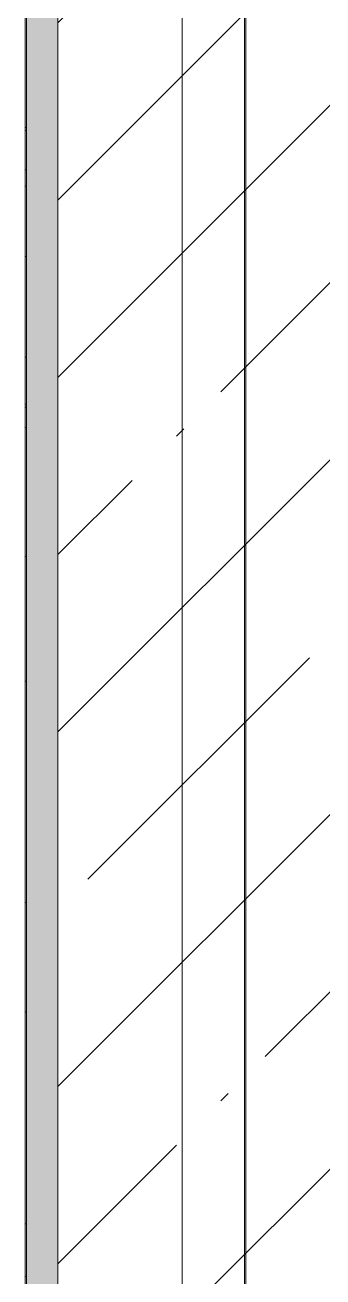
# Model space of a CAD drawing. Header units: millimetres. Extents: x -249154 to 415037, y -45458 to 354837.
# Drawn here: x 107174 to 107365, y 3543 to 4348 of the extents above; entities that cross this region are included whole.
import ezdxf

# ---------------------------------------------------------------- set-up
doc = ezdxf.new("R2010")
doc.units = ezdxf.units.MM
for name, color, linetype, lineweight in [('A-FLOR', 7, 'Continuous', 9), ('A-GENM-3', 7, 'Continuous', 5), ('I-WALL', 7, 'Continuous', 5), ('Оси', 7, 'Continuous', 9)]:
    doc.layers.add(name, color=color, linetype=linetype, lineweight=lineweight)
doc.layers.add('A-WALL-1', color=9, linetype='Continuous', lineweight=5, true_color=0x808080)
doc.layers.add('A-WALL-FNSH-1', color=9, linetype='Continuous', lineweight=5, true_color=0x808080)

# ---------------------------------------------------------------- blocks, each defined once
blk = doc.blocks.new('Рисунок_горы - Рисунок_горы-31934381-Объем проектирования 1 этажа')
at = {"layer": 'A-GENM-3'}
for p, q in [((107109, 5509.4), (107109, 170.32)), ((107109, 4354.2), (107109, 4586.33)), ((107109, 4374.38), (107109, 4383.97)), ((107109, 4308.34), (107109, 4334.57)), ((107109, 4299.36), (107109, 4310.12)), ((107109, 4295.97), (107109, 4299.36)), ((107109, 3683.26), (107109, 4294.17)), ((107109, 4258.72), (107109, 4082.77)), ((107109, 3759.7), (107109, 3739.89)), ((107109, 3739.89), (107109, 3702.62)), ((107109, 3402.62), (107109, 3715.14)), ((107109, 3715.14), (107109, 3402.62))]:
    blk.add_line(p, q, dxfattribs=at)
for points in [[(107109, 4480.93), (107109, 4572.59), (107109, 4516.7), (107109, 4440.65)], [(107109, 4419.54), (107109, 4434.62), (107109, 4456.11), (107109, 4480.93)], [(107109, 4422.9), (107109, 4416.56), (107109, 4332.26), (107109, 4267.62)], [(107109, 4407.66), (107109, 4390.03), (107109, 4344.34), (107109, 4292.05)], [(107109, 4388.72), (107109, 4383.53), (107109, 4378.67), (107109, 4374.38)], [(107109, 4317.17), (107109, 4357.94), (107109, 4365.35), (107109, 4387.85)], [(107109, 4353.46), (107109, 4353.7), (107109, 4353.95), (107109, 4354.2)], [(107109, 4353.25), (107109, 4353.32), (107109, 4353.39), (107109, 4353.46)], [(107109, 4353.21), (107109, 4353.22), (107109, 4353.24), (107109, 4353.25)], [(107109, 4353.17), (107109, 4353.18), (107109, 4353.2), (107109, 4353.21)], [(107109, 4353.14), (107109, 4353.15), (107109, 4353.16), (107109, 4353.17)], [(107109, 4353.1), (107109, 4353.11), (107109, 4353.12), (107109, 4353.14)], [(107109, 4348.55), (107109, 4349.65), (107109, 4351.1), (107109, 4353.1)], [(107109, 4350.06), (107109, 4336.23), (107109, 4297.2), (107109, 4243.36)], [(107109, 4348.44), (107109, 4348.48), (107109, 4348.51), (107109, 4348.55)], [(107109, 4348.43), (107109, 4348.43), (107109, 4348.44), (107109, 4348.44)], [(107109, 4348.4), (107109, 4348.41), (107109, 4348.42), (107109, 4348.43)], [(107109, 4348.37), (107109, 4348.38), (107109, 4348.39), (107109, 4348.4)], [(107109, 4348.36), (107109, 4348.36), (107109, 4348.37), (107109, 4348.37)], [(107109, 4346.64), (107109, 4347.11), (107109, 4347.66), (107109, 4348.36)], [(107109, 4346.57), (107109, 4346.6), (107109, 4346.62), (107109, 4346.64)], [(107109, 4346.56), (107109, 4346.56), (107109, 4346.57), (107109, 4346.57)], [(107109, 4346.54), (107109, 4346.55), (107109, 4346.55), (107109, 4346.56)], [(107109, 4346.53), (107109, 4346.54), (107109, 4346.54), (107109, 4346.54)], [(107109, 4346.52), (107109, 4346.52), (107109, 4346.53), (107109, 4346.53)], [(107109, 4346.35), (107109, 4346.4), (107109, 4346.46), (107109, 4346.52)], [(107109, 4330.07), (107109, 4333.91), (107109, 4326.6), (107109, 4344.44)], [(107109, 4284.33), (107109, 4313.83), (107109, 4319.71), (107109, 4338.07)], [(107109, 4330.6), (107109, 4330.45), (107109, 4330.27), (107109, 4330.07)], [(107109, 4284.92), (107109, 4299.24), (107109, 4315.73), (107109, 4330.07)], [(107109, 4232.65), (107109, 4253.88), (107109, 4283.36), (107109, 4317.17)], [(107109, 4232.65), (107109, 4248.55), (107109, 4266.48), (107109, 4284.33)], [(107109, 4185.1), (107109, 4203.65), (107109, 4225.56), (107109, 4253.97)], [(107109, 4232.65), (107109, 4212.79), (107109, 4192.34), (107109, 4183.14)], [(107109, 4193.45), (107109, 4203.12), (107109, 4216.88), (107109, 4232.65)], [(107109, 4232.65), (107109, 4223.77), (107109, 4216.71), (107109, 4211.33)], [(107109, 4215.86), (107109, 4220.64), (107109, 4226.27), (107109, 4232.65)], [(107109, 4109.13), (107109, 4188.89), (107109, 4152.73), (107109, 4076.08)], [(107109, 4181.74), (107109, 4181.78), (107109, 4181.82), (107109, 4181.85)], [(107109, 4055.76), (107109, 4068.41), (107109, 4086.58), (107109, 4109.13)], [(107109, 4079.1), (107109, 4063.88), (107109, 4046.38), (107109, 4024.91)], [(107109, 3775.02), (107109, 3972.84), (107109, 3938.58), (107109, 4024.91)], [(107109, 3859.39), (107109, 3858.24), (107109, 3856.85), (107109, 3855.22)], [(107109, 3850.5), (107109, 3842.29), (107109, 3830.71), (107109, 3817.83)], [(107109, 3817.83), (107109, 3817.83), (107109, 3817.83), (107109, 3817.82)], [(107109, 3817.82), (107109, 3792.31), (107109, 3761.65), (107109, 3741.72)], [(107109, 3746.16), (107109, 3755.19), (107109, 3773.97), (107109, 3783.89)], [(107109, 3741.72), (107109, 3742.54), (107109, 3744.09), (107109, 3746.16)], [(107109, 3685.8), (107109, 3685.07), (107109, 3684.24), (107109, 3683.26)]]:
    blk.add_open_spline(points, degree=3, dxfattribs=at)
for points, knots in [([(107109, 4440.65), (107109, 4440.65), (107109, 4428.55), (107109, 4419.19), (107109, 4412.28)], [0.33333333, 0.33333333, 0.33333333, 0.33333333, 0.33333334, 0.43094988, 0.43094988, 0.43094988, 0.43094988]), ([(107109, 4383.97), (107109, 4383.97), (107109, 4409.03), (107109, 4420.78), (107109, 4422.92)], [0.059701493, 0.059701493, 0.059701493, 0.059701493, 0.059701503, 0.063242757, 0.063242757, 0.063242757, 0.063242757]), ([(107109, 4387.85), (107109, 4387.85), (107109, 4397.73), (107109, 4404.73), (107109, 4409.2)], [0.25, 0.25, 0.25, 0.25, 0.25000001, 0.28568067, 0.28568067, 0.28568067, 0.28568067]), ([(107109, 4355.81), (107109, 4355.81), (107109, 4362.92), (107109, 4368.35), (107109, 4374.38)], [0.02985075, 0.02985075, 0.02985075, 0.02985075, 0.02985076, 0.04477612, 0.04477612, 0.04477612, 0.04477612]), ([(107109, 4374.38), (107109, 4374.38), (107109, 4368.35), (107109, 4362.92), (107109, 4355.81)], [0.589928058, 0.589928058, 0.589928058, 0.589928058, 0.589928068, 0.597122302, 0.597122302, 0.597122302, 0.597122302]), ([(107109, 4344.44), (107109, 4344.44), (107109, 4347.62), (107109, 4352.12), (107109, 4355.81)], [0.01492537, 0.01492537, 0.01492537, 0.01492537, 0.01492538, 0.02985075, 0.02985075, 0.02985075, 0.02985075]), ([(107109, 4355.81), (107109, 4355.81), (107109, 4352.12), (107109, 4347.62), (107109, 4344.44)], [0.597122302, 0.597122302, 0.597122302, 0.597122302, 0.597122312, 0.604316547, 0.604316547, 0.604316547, 0.604316547]), ([(107109, 4338.07), (107109, 4338.07), (107109, 4343.65), (107109, 4347.83), (107109, 4350.7)], [0.2, 0.2, 0.2, 0.2, 0.20000001, 0.22434851, 0.22434851, 0.22434851, 0.22434851]), ([(107109, 4344.44), (107109, 4344.44), (107109, 4336.61), (107109, 4333.62), (107109, 4332.42)], [0.604316547, 0.604316547, 0.604316547, 0.604316547, 0.604316557, 0.607476181, 0.607476181, 0.607476181, 0.607476181]), ([(107109, 4310.12), (107109, 4310.12), (107109, 4334.92), (107109, 4340.79), (107109, 4343.57)], [0.223880597, 0.223880597, 0.223880597, 0.223880597, 0.223880607, 0.231873785, 0.231873785, 0.231873785, 0.231873785]), ([(107109, 4330.07), (107109, 4330.07), (107109, 4309.66), (107109, 4273.51), (107109, 4253.97)], [0.18181818, 0.18181818, 0.18181818, 0.18181818, 0.18181819, 0.27272727, 0.27272727, 0.27272727, 0.27272727]), ([(107109, 4253.97), (107109, 4253.97), (107109, 4273.51), (107109, 4309.66), (107109, 4330.07)], [0.97014925, 0.97014925, 0.97014925, 0.97014925, 0.97014926, 1, 1, 1, 1]), ([(107109, 4330.07), (107109, 4330.07), (107109, 4315.73), (107109, 4299.24), (107109, 4284.92)], [0.611510791, 0.611510791, 0.611510791, 0.611510791, 0.611510801, 0.617072383, 0.617072383, 0.617072383, 0.617072383]), ([(107109, 4267.62), (107109, 4267.62), (107109, 4277.16), (107109, 4300.94), (107109, 4308.34)], [0.07462687, 0.07462687, 0.07462687, 0.07462687, 0.07462688, 0.08955224, 0.08955224, 0.08955224, 0.08955224]), ([(107109, 4308.34), (107109, 4308.34), (107109, 4294.5), (107109, 4267.62), (107109, 4258.72)], [0.08955224, 0.08955224, 0.08955224, 0.08955224, 0.08955225, 0.10447761, 0.10447761, 0.10447761, 0.10447761]), ([(107109, 4292.05), (107109, 4292.05), (107109, 4266.84), (107109, 4247.27), (107109, 4232.65)], [0.5, 0.5, 0.5, 0.5, 0.50000001, 0.57918233, 0.57918233, 0.57918233, 0.57918233]), ([(107109, 4253.97), (107109, 4253.97), (107109, 4225.56), (107109, 4203.65), (107109, 4185.1)], [0.27272727, 0.27272727, 0.27272727, 0.27272727, 0.27272728, 0.29544577, 0.29544577, 0.29544577, 0.29544577]), ([(107109, 4243.36), (107109, 4243.36), (107109, 4239.86), (107109, 4236.26), (107109, 4232.65)], [0.4, 0.4, 0.4, 0.4, 0.40000001, 0.42014953, 0.42014953, 0.42014953, 0.42014953]), ([(107109, 4082.77), (107109, 4082.77), (107109, 3948.4), (107109, 3856.56), (107109, 3759.7)], [0.11940299, 0.11940299, 0.11940299, 0.11940299, 0.119403, 0.13432836, 0.13432836, 0.13432836, 0.13432836]), ([(107109, 4024.91), (107109, 4024.91), (107109, 4046.38), (107109, 4063.88), (107109, 4079.1)], [0.955223881, 0.955223881, 0.955223881, 0.955223881, 0.955223891, 0.958256249, 0.958256249, 0.958256249, 0.958256249]), ([(107109, 4076.08), (107109, 4076.08), (107109, 4066.04), (107109, 4057.98), (107109, 4051.78)], [0.33333333, 0.33333333, 0.33333333, 0.33333333, 0.33333334, 0.42936754, 0.42936754, 0.42936754, 0.42936754]), ([(107109, 4024.91), (107109, 4024.91), (107109, 3938.58), (107109, 3972.84), (107109, 3775.02)], [0.36363636, 0.36363636, 0.36363636, 0.36363636, 0.36363637, 0.45334444, 0.45334444, 0.45334444, 0.45334444]), ([(107109, 3797.9), (107109, 3797.9), (107109, 3823.62), (107109, 3847.25), (107109, 3857.91)], [0.4, 0.4, 0.4, 0.4, 0.4, 0.5139469, 0.5139469, 0.5139469, 0.5139469]), ([(107109, 3707.79), (107109, 3707.79), (107109, 3691.42), (107109, 3691.77), (107109, 3685.8)], [0.1641791, 0.1641791, 0.1641791, 0.1641791, 0.16417911, 0.17746594, 0.17746594, 0.17746594, 0.17746594])]:
    blk.add_open_spline(points, degree=3, knots=knots, dxfattribs=at)

msp = doc.modelspace()

# ---------------------------------------------------------------- hatches: boundary and pattern name
at = {"layer": 'I-WALL'}
h = msp.add_hatch(dxfattribs=at)
h.set_pattern_fill('FP_1', color=256, style=0, pattern_type=2)
h.set_pattern_definition([(45, (64.7, -136.06), (-114.04925, 114.04925), []), (45, (178.75, -136.06), (-114.04925, 114.04925), [201.612, -40.322, 6.706, -33.617])])
h.paths.add_polyline_path([(107414.7, 2263.94), (107414.7, 10243.94), (107194.7, 10263.94), (107194.7, 2263.94), (107414.5, 2263.94)])
h.paths.add_polyline_path([(107414.7, 10243.94), (107414.7, 10463.94), (107194.7, 10463.94), (107194.74, 10263.94)])
h = msp.add_hatch(dxfattribs=at)
h.set_pattern_fill('FP_191', color=256, style=0, pattern_type=2)
h.set_pattern_definition([(0, (64.7, -136.06), (243.84, 60.96), [20.117, -162.763, 20.117, -162.763, -975.36]), (0, (64.7, -136.06), (243.84, 60.96), [-365.76, 20.117, -345.643, 20.117, -162.763, -426.72]), (0, (64.7, -136.06), (243.84, 60.96), [-914.4, 20.117, -101.803, 20.117, -284.683]), (120, (156.14, -105.58), (-174.71291, 180.691634), [20.117, -162.763, 20.117, -162.763, -975.36]), (120, (156.14, -105.58), (-174.71291, 180.691634), [-365.76, 20.117, -345.643, 20.117, -162.763, -426.72]), (120, (156.14, -105.58), (-174.71291, 180.691634), [-914.4, 20.117, -101.803, 20.117, -284.683]), (240, (186.62, 16.34), (-69.12709, -241.651634), [20.117, -162.763, 20.117, -162.763, -975.36]), (240, (186.62, 16.34), (-69.12709, -241.651634), [-365.76, 20.117, -345.643, 20.117, -162.763, -426.72]), (240, (186.62, 16.34), (-69.12709, -241.651634), [-914.4, 20.117, -101.803, 20.117, -284.683])])
h.paths.add_polyline_path([(107194.7, 13.94), (107194.7, 10243.94), (107174.7, 10243.94), (107174.7, 13.94)])

# ---------------------------------------------------------------- linework, layer by layer
at = {"layer": 'A-FLOR'}
msp.add_line((107174.7, 10243.94), (107174.7, 33.94), dxfattribs=at)
at = {"layer": 'A-WALL-1'}
msp.add_line((107194.7, 13.94), (107194.7, 10463.94), dxfattribs=at)
at = {"layer": 'A-WALL-FNSH-1'}
for p, q in [((107314.7, 10253.94), (107314.7, 24.44)), ((107315.7, 24.44), (107315.7, 10253.94)), ((107173.7, 4689.23), (107173.7, 3783.78)), ((107173.7, 4280.27), (107174.7, 4280.27)), ((107174.7, 4104.35), (107173.7, 4104.35)), ((107173.7, 3783.78), (107174.7, 3783.78)), ((107174.7, 3783.67), (107173.7, 3783.67)), ((107173.7, 3783.67), (107173.7, 3192.72))]:
    msp.add_line(p, q, dxfattribs=at)
at = {"layer": 'I-WALL'}
for p, q in [((107174.7, 4282.31), (107173.7, 4282.31)), ((107173.7, 4255.12), (107174.7, 4255.12)), ((107174.7, 4244.45), (107173.7, 4244.45)), ((107174.7, 4199.2), (107173.7, 4199.2)), ((107173.7, 4134.45), (107174.7, 4134.45)), ((107173.7, 4102.31), (107174.7, 4102.31)), ((107173.7, 4089.2), (107174.7, 4089.2)), ((107174.7, 4006.18), (107173.7, 4006.18)), ((107173.7, 3926.18), (107174.7, 3926.18)), ((107173.7, 3713.22), (107174.7, 3713.22)), ((107174.7, 3577), (107173.7, 3577)), ((107174.7, 3543.09), (107173.7, 3543.09))]:
    msp.add_line(p, q, dxfattribs=at)
for points in [[(107173.7, 3713.22), (107173.7, 3733.45), (107173.7, 3756.96), (107173.7, 3783.78)], [(107173.7, 3783.67), (107173.7, 3755.25), (107173.7, 3731.77), (107173.7, 3713.22)], [(107173.7, 3159.75), (107173.7, 3300.17), (107173.7, 3484.66), (107173.7, 3713.22)], [(107173.7, 3713.22), (107173.7, 3484.66), (107173.7, 3300.17), (107173.7, 3159.75)]]:
    msp.add_open_spline(points, degree=3, dxfattribs=at)
at = {"layer": 'Оси'}
msp.add_lwpolyline([(107274.7, -2042.32), (107274.7, 2957.68), (107274.7, 16892.22), (107274.7, 21892.22)], dxfattribs=at)

# ---------------------------------------------------------------- block references
at = {"layer": 'A-GENM-3'}
msp.add_blockref('Рисунок_горы - Рисунок_горы-31934381-Объем проектирования 1 этажа', (64.7, -136.06), dxfattribs=at)

doc.saveas('drawing.dxf')
